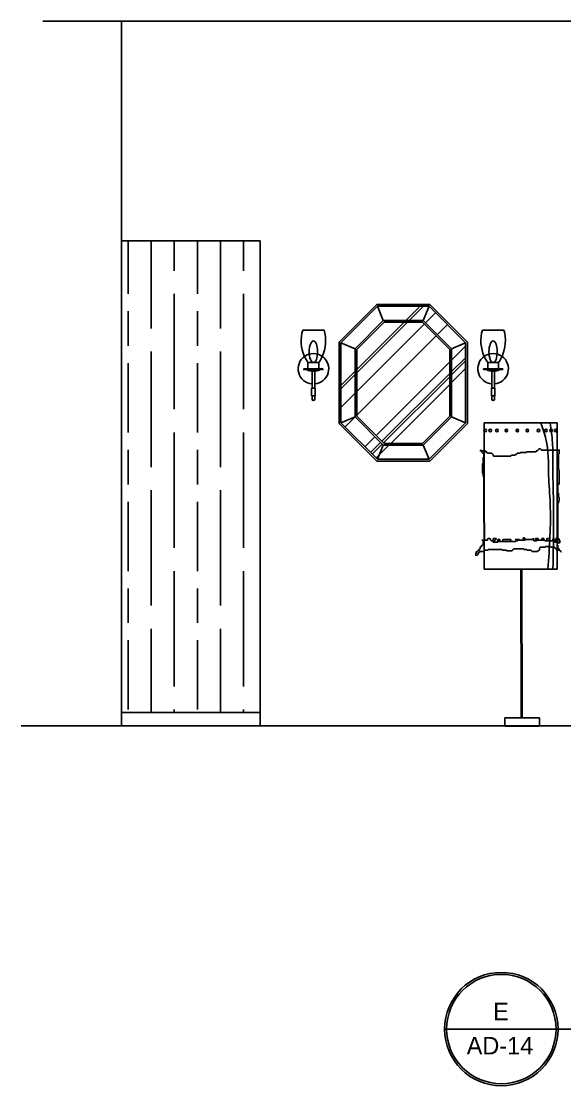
# Model space of a CAD drawing. Extents: x 10753 to 18704, y -5361 to 1140.
# Drawn here: x 15221.6 to 15315.7, y -3620.3 to -3436 of the extents above; entities that cross this region are included whole.
import ezdxf

# ---------------------------------------------------------------- set-up
doc = ezdxf.new("R2010")
doc.units = 0
doc.header["$LTSCALE"] = 30
doc.header["$MEASUREMENT"] = 0
doc.layers.get('0').update_dxf_attribs({"linetype": 'CONTINUOUS'})
doc.layers.add('SLINE', color=3, linetype='CONTINUOUS')
doc.layers.add('WALL', color=2, linetype='CONTINUOUS')
doc.styles.add('SMALL-DIM', font='stylu.ttf', dxfattribs={"height": 2})

msp = doc.modelspace()

# ---------------------------------------------------------------- linework, layer by layer
for p, q in [((15283.1798, -3485.05309), (15276.6743, -3491.55859)), ((15292.37997, -3485.05309), (15283.1798, -3485.05309)), ((15298.88547, -3491.55859), (15292.37997, -3485.05309)), ((15283.30683, -3485.35976), (15276.98097, -3491.68562)), ((15283.30683, -3485.35976), (15284.32305, -3487.81314)), ((15292.25294, -3485.35976), (15283.30683, -3485.35976)), ((15288.22245, -3487.81314), (15290.55749, -3485.4781)), ((15288.79426, -3487.81314), (15291.31959, -3485.28781)), ((15291.23672, -3487.81314), (15292.25294, -3485.35976)), ((15291.63418, -3488.2106), (15293.3201, -3486.52468)), ((15298.5788, -3491.68562), (15292.25294, -3485.35976)), ((15276.98097, -3502.86381), (15291.41733, -3488.42745)), ((15284.32305, -3487.81314), (15279.43435, -3492.70184)), ((15279.74102, -3496.86638), (15288.48759, -3488.11981)), ((15279.74102, -3496.29457), (15287.91578, -3488.11981)), ((15284.45008, -3488.11981), (15279.74102, -3492.82887)), ((15291.23672, -3487.81314), (15284.32305, -3487.81314)), ((15291.10969, -3488.11981), (15284.45008, -3488.11981)), ((15295.81875, -3492.82887), (15291.10969, -3488.11981)), ((15296.12542, -3492.70184), (15291.23672, -3487.81314)), ((15293.68107, -3490.25749), (15295.41587, -3488.52269)), ((15274.0778, -3489.46357), (15270.36463, -3489.46357)), ((15279.74102, -3504.19754), (15293.46422, -3490.47434)), ((15301.48196, -3489.46357), (15305.19514, -3489.46357)), ((15276.6743, -3491.55859), (15276.6743, -3505.65077)), ((15276.98097, -3491.68562), (15279.43435, -3492.70184)), ((15276.98097, -3491.68562), (15276.98097, -3505.52374)), ((15296.12542, -3492.70184), (15298.5788, -3491.68562)), ((15296.12542, -3494.6674), (15298.55953, -3492.23329)), ((15298.5788, -3505.52374), (15298.5788, -3491.68562)), ((15298.88547, -3505.65077), (15298.88547, -3491.55859)), ((15279.43435, -3492.70184), (15279.43435, -3504.50752)), ((15279.74102, -3492.82887), (15279.74102, -3504.38049)), ((15295.81875, -3504.38049), (15295.81875, -3492.82887)), ((15296.12542, -3504.50752), (15296.12542, -3492.70184)), ((15273.16004, -3495.09119), (15271.2824, -3495.09119)), ((15271.2824, -3496.17086), (15271.2824, -3495.09119)), ((15273.16004, -3496.17086), (15273.16004, -3495.09119)), ((15283.07667, -3507.71614), (15295.81875, -3494.97407)), ((15296.12542, -3496.66517), (15298.369, -3494.42159)), ((15296.12542, -3497.23627), (15298.55953, -3494.80217)), ((15302.39973, -3496.17086), (15302.39973, -3495.09119)), ((15302.39973, -3495.09119), (15304.27737, -3495.09119)), ((15304.27737, -3496.17086), (15304.27737, -3495.09119)), ((15273.82649, -3496.17086), (15270.61594, -3496.17086)), ((15273.82649, -3496.32415), (15270.61594, -3496.32415)), ((15271.99536, -3496.6091), (15271.99536, -3498.80666)), ((15272.44708, -3496.6091), (15272.44708, -3498.80666)), ((15276.98097, -3499.05462), (15279.43435, -3496.60124)), ((15276.98097, -3499.62643), (15279.43435, -3497.17305)), ((15284.07556, -3508.71503), (15295.81875, -3496.97185)), ((15284.36111, -3509.00058), (15295.81875, -3497.54295)), ((15296.12542, -3498.56816), (15298.46426, -3496.22932)), ((15301.73327, -3496.17086), (15304.94382, -3496.17086)), ((15301.73327, -3496.32415), (15304.94382, -3496.32415)), ((15303.11269, -3496.6091), (15303.11269, -3498.80666)), ((15303.56441, -3496.6091), (15303.56441, -3498.80666)), ((15271.9179, -3500.87087), (15271.9179, -3499.55093)), ((15271.9179, -3499.55093), (15271.99536, -3499.55093)), ((15271.99536, -3498.80666), (15271.99536, -3499.55093)), ((15272.44708, -3499.55093), (15271.99536, -3499.55093)), ((15272.44708, -3498.80666), (15272.44708, -3499.55093)), ((15272.44708, -3499.55093), (15272.52453, -3499.55093)), ((15272.52453, -3499.55093), (15272.52453, -3500.87087)), ((15285.60404, -3509.08955), (15295.81875, -3498.87484)), ((15303.11269, -3499.55093), (15303.03523, -3499.55093)), ((15303.03523, -3499.55093), (15303.03523, -3500.87087)), ((15303.11269, -3498.80666), (15303.11269, -3499.55093)), ((15303.11269, -3499.55093), (15303.56441, -3499.55093)), ((15303.56441, -3498.80666), (15303.56441, -3499.55093)), ((15303.64186, -3499.55093), (15303.56441, -3499.55093)), ((15303.64186, -3500.87087), (15303.64186, -3499.55093)), ((15271.99536, -3500.87087), (15271.9179, -3500.87087)), ((15272.44708, -3500.87087), (15271.99536, -3500.87087)), ((15271.99536, -3500.87087), (15271.99536, -3501.42399)), ((15272.44708, -3500.87087), (15272.44708, -3501.42399)), ((15272.52453, -3500.87087), (15272.44708, -3500.87087)), ((15303.03523, -3500.87087), (15303.11269, -3500.87087)), ((15303.11269, -3500.87087), (15303.56441, -3500.87087)), ((15303.11269, -3500.87087), (15303.11269, -3501.42399)), ((15303.56441, -3500.87087), (15303.56441, -3501.42399)), ((15303.56441, -3500.87087), (15303.64186, -3500.87087)), ((15279.43435, -3504.50752), (15276.98097, -3505.52374)), ((15277.69789, -3506.24067), (15279.43435, -3504.50421)), ((15279.43435, -3504.50752), (15284.32305, -3509.39622)), ((15279.74102, -3504.38049), (15284.45008, -3509.08955)), ((15291.10969, -3509.08955), (15295.81875, -3504.38049)), ((15291.23672, -3509.39622), (15296.12542, -3504.50752)), ((15296.12542, -3504.50752), (15298.5788, -3505.52374)), ((15276.6743, -3505.65077), (15283.1798, -3512.15627)), ((15276.98097, -3505.52374), (15283.30683, -3511.8496)), ((15292.25294, -3511.8496), (15298.5788, -3505.52374)), ((15292.37997, -3512.15627), (15298.88547, -3505.65077)), ((15281.12502, -3509.66779), (15282.85982, -3507.93299)), ((15282.12391, -3510.66668), (15283.85871, -3508.93188)), ((15282.40946, -3510.95223), (15284.14426, -3509.21743)), ((15283.07541, -3511.61818), (15285.29736, -3509.39622)), ((15284.32305, -3509.39622), (15283.30683, -3511.8496)), ((15284.32305, -3509.39622), (15291.23672, -3509.39622)), ((15284.45008, -3509.08955), (15291.10969, -3509.08955)), ((15291.23672, -3509.39622), (15292.25294, -3511.8496)), ((15283.1798, -3512.15627), (15292.37997, -3512.15627)), ((15283.30683, -3511.8496), (15292.25294, -3511.8496))]:
    msp.add_line(p, q)
at = {"color": 3}
for p, q in [((15301.76914, -3505.54305), (15314.4414, -3505.54305)), ((15301.76914, -3530.88758), (15301.76914, -3505.54305)), ((15314.4414, -3505.54305), (15314.4414, -3530.88758)), ((15314.4414, -3530.88758), (15301.76914, -3530.88758)), ((15308.1851, -3556.62084), (15308.12944, -3530.88758)), ((15308.35407, -3556.62084), (15308.2984, -3530.88758)), ((15305.34078, -3556.62084), (15305.34078, -3558.02475)), ((15311.36736, -3556.62084), (15305.34078, -3556.62084)), ((15311.36736, -3558.02475), (15311.36736, -3556.62084)), ((15305.34078, -3558.02475), (15311.36736, -3558.02475))]:
    msp.add_line(p, q, dxfattribs=at)
at = {"color": 1}
for p, q in [((15301.28193, -3510.24884), (15301.17495, -3510.24884)), ((15301.17495, -3510.24884), (15301.17495, -3510.46267)), ((15301.17495, -3510.46267), (15301.28193, -3510.46267)), ((15301.28193, -3510.35575), (15301.28193, -3510.24884)), ((15301.70981, -3510.35575), (15301.28193, -3510.35575)), ((15301.28193, -3510.46267), (15301.28193, -3510.56959)), ((15301.28193, -3510.56959), (15301.38889, -3510.56959)), ((15301.38889, -3510.56959), (15301.38889, -3510.67652)), ((15301.38889, -3510.67652), (15301.49587, -3510.67652)), ((15301.49587, -3510.67652), (15301.49587, -3510.78344)), ((15301.49587, -3510.78344), (15301.60285, -3510.78344)), ((15301.60285, -3510.78344), (15301.60285, -3510.89036)), ((15301.60285, -3510.89036), (15301.70981, -3510.89036)), ((15301.70981, -3510.46267), (15301.70981, -3510.35575)), ((15302.13771, -3510.46267), (15301.70981, -3510.46267)), ((15301.70981, -3510.89036), (15301.70981, -3511.53185)), ((15302.13771, -3510.67652), (15302.13771, -3510.46267)), ((15302.35168, -3510.67652), (15302.13771, -3510.67652)), ((15302.35168, -3510.78344), (15302.35168, -3510.67652)), ((15303.1005, -3510.78344), (15302.35168, -3510.78344)), ((15303.1005, -3510.89036), (15303.1005, -3510.78344)), ((15303.20749, -3510.89036), (15303.1005, -3510.89036)), ((15303.20749, -3510.99727), (15303.20749, -3510.89036)), ((15307.48647, -3510.89036), (15307.37948, -3510.89036)), ((15307.37948, -3510.89036), (15307.37948, -3510.99727)), ((15308.02135, -3510.78344), (15307.48647, -3510.78344)), ((15307.48647, -3510.78344), (15307.48647, -3510.89036)), ((15309.0911, -3510.67652), (15308.02135, -3510.67652)), ((15308.02135, -3510.67652), (15308.02135, -3510.78344)), ((15310.80269, -3510.56959), (15309.0911, -3510.56959)), ((15309.0911, -3510.56959), (15309.0911, -3510.67652)), ((15311.01665, -3510.35575), (15310.80269, -3510.35575)), ((15310.80269, -3510.35575), (15310.80269, -3510.56959)), ((15311.12363, -3510.24884), (15311.01665, -3510.24884)), ((15311.01665, -3510.24884), (15311.01665, -3510.35575)), ((15311.23059, -3510.14192), (15311.12363, -3510.14192)), ((15311.12363, -3510.14192), (15311.12363, -3510.24884)), ((15311.55151, -3510.03501), (15311.23059, -3510.03501)), ((15311.23059, -3510.03501), (15311.23059, -3510.14192)), ((15311.55151, -3510.14192), (15311.55151, -3510.03501)), ((15311.65849, -3510.14192), (15311.55151, -3510.14192)), ((15311.65849, -3510.24884), (15311.65849, -3510.14192)), ((15314.65379, -3510.24884), (15311.65849, -3510.24884)), ((15314.65379, -3513.67022), (15314.65379, -3510.89036)), ((15314.65379, -3510.89036), (15314.76077, -3510.89036)), ((15314.76077, -3510.89036), (15314.76077, -3510.14192)), ((15301.60285, -3512.60104), (15301.49587, -3512.60104)), ((15301.49587, -3512.60104), (15301.49587, -3514.31172)), ((15301.70981, -3511.53185), (15301.60285, -3511.53185)), ((15301.60285, -3511.53185), (15301.60285, -3512.60104)), ((15303.31444, -3510.99727), (15303.20749, -3510.99727)), ((15303.31444, -3511.2111), (15303.31444, -3510.99727)), ((15303.42142, -3511.2111), (15303.31444, -3511.2111)), ((15303.42142, -3511.31802), (15303.42142, -3511.2111)), ((15306.41672, -3511.31802), (15303.42142, -3511.31802)), ((15306.5237, -3511.2111), (15306.41672, -3511.2111)), ((15306.41672, -3511.2111), (15306.41672, -3511.31802)), ((15307.16555, -3511.10419), (15306.5237, -3511.10419)), ((15306.5237, -3511.10419), (15306.5237, -3511.2111)), ((15307.37948, -3510.99727), (15307.16555, -3510.99727)), ((15307.16555, -3510.99727), (15307.16555, -3511.10419)), ((15301.49587, -3514.31172), (15301.60285, -3514.31172)), ((15301.60285, -3514.31172), (15301.60285, -3514.84632)), ((15314.76077, -3513.67022), (15314.65379, -3513.67022)), ((15314.76077, -3516.12934), (15314.76077, -3513.67022)), ((15301.60285, -3514.84632), (15301.70981, -3514.84632)), ((15301.70981, -3514.84632), (15301.70981, -3522.86517)), ((15314.54681, -3517.7331), (15314.54681, -3516.12934)), ((15314.54681, -3516.12934), (15314.76077, -3516.12934)), ((15314.65379, -3517.7331), (15314.54681, -3517.7331)), ((15314.65379, -3518.3746), (15314.65379, -3517.7331)), ((15314.54681, -3526.17962), (15314.54681, -3519.44379)), ((15314.54681, -3519.44379), (15314.65379, -3519.44379)), ((15314.76077, -3518.3746), (15314.65379, -3518.3746)), ((15314.65379, -3519.44379), (15314.65379, -3519.12304)), ((15314.65379, -3519.12304), (15314.76077, -3519.12304)), ((15314.76077, -3519.12304), (15314.76077, -3518.3746)), ((15301.70981, -3522.86517), (15301.81679, -3522.86517)), ((15301.81679, -3522.86517), (15301.81679, -3525.75195)), ((15302.35168, -3525.85887), (15302.35168, -3525.64503)), ((15302.35168, -3525.64503), (15302.45863, -3525.64503)), ((15302.45863, -3525.64503), (15302.45863, -3525.53812)), ((15302.45863, -3525.53812), (15302.77958, -3525.53812)), ((15302.77958, -3525.53812), (15302.77958, -3525.64503)), ((15302.77958, -3525.64503), (15302.88654, -3525.64503)), ((15302.88654, -3525.64503), (15302.88654, -3525.85887)), ((15303.84933, -3525.53812), (15303.31444, -3525.53812)), ((15303.31444, -3525.53812), (15303.31444, -3526.17962)), ((15303.84933, -3525.75195), (15303.84933, -3525.53812)), ((15308.77018, -3525.4312), (15308.55621, -3525.4312)), ((15308.55621, -3525.4312), (15308.55621, -3525.64503)), ((15308.55621, -3525.64503), (15308.6632, -3525.64503)), ((15308.6632, -3525.64503), (15308.6632, -3525.75195)), ((15308.77018, -3525.53812), (15308.77018, -3525.4312)), ((15308.87713, -3525.53812), (15308.77018, -3525.53812)), ((15308.87713, -3525.85887), (15308.87713, -3525.53812)), ((15310.37481, -3525.64503), (15310.16084, -3525.64503)), ((15310.16084, -3525.64503), (15310.16084, -3525.75195)), ((15310.37481, -3525.75195), (15310.37481, -3525.64503)), ((15311.12363, -3525.53812), (15310.69573, -3525.53812)), ((15310.69573, -3525.53812), (15310.69573, -3525.75195)), ((15311.12363, -3525.75195), (15311.12363, -3525.53812)), ((15312.0864, -3525.53812), (15311.76548, -3525.53812)), ((15311.76548, -3525.53812), (15311.76548, -3525.75195)), ((15312.0864, -3525.85887), (15312.0864, -3525.53812)), ((15312.9422, -3525.53812), (15312.62128, -3525.53812)), ((15312.62128, -3525.53812), (15312.62128, -3525.85887)), ((15312.9422, -3525.64503), (15312.9422, -3525.53812)), ((15313.15614, -3525.64503), (15312.9422, -3525.64503)), ((15313.15614, -3525.96578), (15313.15614, -3525.64503)), ((15313.90497, -3525.64503), (15313.69103, -3525.64503)), ((15313.69103, -3525.64503), (15313.69103, -3525.96578)), ((15313.90497, -3525.75195), (15313.90497, -3525.64503)), ((15314.65379, -3525.53812), (15314.11893, -3525.53812)), ((15314.65379, -3525.64503), (15314.65379, -3525.53812)), ((15314.76077, -3525.64503), (15314.65379, -3525.64503)), ((15314.76077, -3525.85887), (15314.76077, -3525.64503)), ((15301.06797, -3527.35572), (15300.96099, -3527.35572)), ((15300.96099, -3527.35572), (15300.96099, -3527.56955)), ((15301.17495, -3527.03497), (15301.06797, -3527.03497)), ((15301.06797, -3527.03497), (15301.06797, -3527.35572)), ((15301.38889, -3526.92805), (15301.17495, -3526.92805)), ((15301.17495, -3526.92805), (15301.17495, -3527.03497)), ((15301.38889, -3525.85887), (15302.35168, -3525.85887)), ((15301.49587, -3526.71422), (15301.38889, -3526.71422)), ((15301.38889, -3526.71422), (15301.38889, -3526.92805)), ((15301.60285, -3526.60728), (15301.49587, -3526.60728)), ((15301.49587, -3526.60728), (15301.49587, -3526.71422)), ((15301.70981, -3526.0727), (15301.60285, -3526.0727)), ((15301.60285, -3526.0727), (15301.60285, -3526.60728)), ((15301.81679, -3525.75195), (15301.70981, -3525.75195)), ((15301.70981, -3525.75195), (15301.70981, -3526.0727)), ((15302.45863, -3527.56955), (15302.45863, -3527.46263)), ((15302.45863, -3527.46263), (15302.56562, -3527.46263)), ((15302.56562, -3527.46263), (15302.56562, -3527.35572)), ((15302.56562, -3527.35572), (15302.56562, -3527.46263)), ((15302.56562, -3527.46263), (15304.91907, -3527.46263)), ((15302.88654, -3525.85887), (15302.99352, -3525.85887)), ((15302.99352, -3525.85887), (15302.99352, -3525.96578)), ((15302.99352, -3525.96578), (15303.63536, -3525.96578)), ((15303.31444, -3526.17962), (15304.17025, -3526.17962)), ((15303.63536, -3525.96578), (15303.63536, -3525.85887)), ((15303.63536, -3525.85887), (15303.74234, -3525.85887)), ((15303.74234, -3525.85887), (15303.74234, -3525.75195)), ((15303.74234, -3525.75195), (15303.84933, -3525.75195)), ((15304.49117, -3525.75195), (15304.17025, -3525.75195)), ((15304.17025, -3525.75195), (15304.17025, -3526.0727)), ((15304.17025, -3526.17962), (15304.17025, -3526.0727)), ((15304.17025, -3526.0727), (15304.27723, -3526.0727)), ((15304.17025, -3526.0727), (15306.41672, -3526.0727)), ((15304.27723, -3526.0727), (15304.27723, -3525.96578)), ((15304.27723, -3525.96578), (15304.49117, -3525.96578)), ((15304.49117, -3525.96578), (15304.49117, -3525.75195)), ((15304.91907, -3527.46263), (15304.91907, -3527.56955)), ((15306.41672, -3525.75195), (15305.02606, -3525.75195)), ((15305.02606, -3525.75195), (15305.02606, -3526.0727)), ((15305.02606, -3526.0727), (15307.27253, -3526.0727)), ((15306.41672, -3526.0727), (15306.41672, -3525.75195)), ((15306.73764, -3527.56955), (15306.73764, -3527.46263)), ((15306.73764, -3527.46263), (15306.84463, -3527.46263)), ((15306.84463, -3527.46263), (15306.84463, -3527.35572)), ((15306.84463, -3527.35572), (15308.6632, -3527.35572)), ((15307.91437, -3525.75195), (15307.16555, -3525.75195)), ((15307.16555, -3525.75195), (15307.27253, -3525.75195)), ((15307.27253, -3525.75195), (15307.27253, -3525.85887)), ((15307.27253, -3525.85887), (15308.87713, -3525.85887)), ((15307.27253, -3526.0727), (15307.27253, -3525.96578)), ((15307.27253, -3525.96578), (15307.59345, -3525.96578)), ((15307.59345, -3525.96578), (15307.59345, -3525.85887)), ((15307.59345, -3525.85887), (15307.91437, -3525.85887)), ((15307.91437, -3525.85887), (15307.91437, -3525.75195)), ((15308.6632, -3525.75195), (15310.37481, -3525.75195)), ((15308.6632, -3527.35572), (15308.6632, -3527.46263)), ((15308.6632, -3527.46263), (15309.19808, -3527.46263)), ((15309.19808, -3527.46263), (15309.19808, -3527.56955)), ((15310.16084, -3525.75195), (15310.26783, -3525.75195)), ((15310.26783, -3525.75195), (15310.26783, -3525.85887)), ((15310.26783, -3525.85887), (15310.37481, -3525.85887)), ((15310.37481, -3525.85887), (15310.37481, -3525.96578)), ((15310.37481, -3525.96578), (15310.90967, -3525.96578)), ((15310.69573, -3525.75195), (15310.90967, -3525.75195)), ((15310.90967, -3525.75195), (15310.90967, -3525.85887)), ((15310.90967, -3525.96578), (15310.90967, -3525.85887)), ((15310.90967, -3525.85887), (15311.01665, -3525.85887)), ((15310.90967, -3525.85887), (15312.0864, -3525.85887)), ((15311.01665, -3525.85887), (15311.01665, -3525.75195)), ((15311.01665, -3525.75195), (15311.12363, -3525.75195)), ((15311.33757, -3527.56955), (15311.33757, -3527.2488)), ((15311.33757, -3527.2488), (15311.44456, -3527.2488)), ((15311.44456, -3527.2488), (15311.44456, -3527.14188)), ((15311.44456, -3527.14188), (15311.55151, -3527.14188)), ((15311.55151, -3527.14188), (15311.55151, -3527.03497)), ((15311.55151, -3527.03497), (15312.40732, -3527.03497)), ((15311.76548, -3525.75195), (15311.97941, -3525.75195)), ((15311.97941, -3525.75195), (15311.97941, -3525.85887)), ((15311.97941, -3525.85887), (15312.30034, -3525.85887)), ((15312.30034, -3525.85887), (15312.30034, -3525.96578)), ((15312.30034, -3525.96578), (15313.15614, -3525.96578)), ((15312.40732, -3527.03497), (15312.40732, -3526.92805)), ((15312.40732, -3526.92805), (15313.26313, -3526.92805)), ((15312.62128, -3525.85887), (15312.72824, -3525.85887)), ((15312.72824, -3525.85887), (15312.72824, -3525.96578)), ((15312.72824, -3525.96578), (15313.90497, -3525.96578)), ((15313.26313, -3526.92805), (15313.26313, -3527.03497)), ((15313.26313, -3527.03497), (15314.01195, -3527.03497)), ((15313.69103, -3525.96578), (15313.79798, -3525.96578)), ((15313.79798, -3525.96578), (15313.79798, -3526.0727)), ((15313.79798, -3526.0727), (15314.01195, -3526.0727)), ((15314.01195, -3525.75195), (15313.90497, -3525.75195)), ((15313.90497, -3525.96578), (15313.90497, -3525.85887)), ((15313.90497, -3525.85887), (15314.01195, -3525.85887)), ((15314.01195, -3525.85887), (15314.01195, -3525.75195)), ((15314.01195, -3526.0727), (15314.01195, -3526.17962)), ((15314.01195, -3526.17962), (15314.54681, -3526.17962)), ((15314.01195, -3527.03497), (15314.01195, -3527.2488)), ((15314.01195, -3527.2488), (15314.11893, -3527.2488)), ((15314.33287, -3525.75195), (15314.11893, -3525.75195)), ((15314.11893, -3525.75195), (15314.11893, -3526.0727)), ((15314.11893, -3526.0727), (15314.22589, -3526.0727)), ((15314.11893, -3527.2488), (15314.11893, -3527.35572)), ((15314.11893, -3527.35572), (15314.22589, -3527.35572)), ((15314.22589, -3526.0727), (15314.22589, -3526.17962)), ((15314.22589, -3526.17962), (15314.54681, -3526.17962)), ((15314.22589, -3527.35572), (15314.22589, -3527.46263)), ((15314.22589, -3527.46263), (15314.43985, -3527.46263)), ((15314.33287, -3525.85887), (15314.33287, -3525.75195)), ((15314.54681, -3525.85887), (15314.33287, -3525.85887)), ((15314.43985, -3526.71422), (15314.43985, -3526.0727)), ((15314.43985, -3526.0727), (15314.54681, -3526.0727)), ((15314.43985, -3526.17962), (15314.54681, -3526.17962)), ((15314.54681, -3526.71422), (15314.43985, -3526.71422)), ((15314.43985, -3527.46263), (15314.43985, -3527.56955)), ((15314.54681, -3526.17962), (15314.54681, -3525.85887)), ((15314.54681, -3526.17962), (15314.54681, -3526.28653)), ((15314.54681, -3526.28653), (15314.86776, -3526.28653)), ((15314.54681, -3527.2488), (15314.54681, -3526.71422)), ((15314.65379, -3527.2488), (15314.54681, -3527.2488)), ((15314.65379, -3527.35572), (15314.65379, -3527.2488)), ((15314.76077, -3527.35572), (15314.65379, -3527.35572)), ((15314.86776, -3525.85887), (15314.76077, -3525.85887)), ((15314.76077, -3527.56955), (15314.76077, -3527.35572)), ((15314.86776, -3526.28653), (15314.86776, -3525.85887)), ((15300.42613, -3528.21107), (15300.21216, -3528.21107)), ((15300.21216, -3528.4249), (15300.64006, -3528.4249)), ((15300.53311, -3527.8903), (15300.42613, -3527.8903)), ((15300.42613, -3527.8903), (15300.42613, -3528.21107)), ((15300.64006, -3527.78338), (15300.53311, -3527.78338)), ((15300.53311, -3527.78338), (15300.53311, -3527.8903)), ((15300.74705, -3527.67647), (15300.64006, -3527.67647)), ((15300.64006, -3527.67647), (15300.64006, -3527.78338)), ((15300.64006, -3528.4249), (15300.64006, -3528.31798)), ((15300.64006, -3528.31798), (15300.74705, -3528.31798)), ((15300.96099, -3527.56955), (15300.74705, -3527.56955)), ((15300.74705, -3527.56955), (15300.74705, -3527.67647)), ((15300.74705, -3528.31798), (15300.74705, -3527.99723)), ((15300.74705, -3527.99723), (15300.96099, -3527.99723)), ((15300.96099, -3527.99723), (15300.96099, -3527.78338)), ((15300.96099, -3527.78338), (15301.70981, -3527.78338)), ((15301.70981, -3527.78338), (15301.70981, -3527.67647)), ((15301.70981, -3527.67647), (15301.81679, -3527.67647)), ((15301.81679, -3527.67647), (15301.81679, -3527.56955)), ((15301.81679, -3527.56955), (15302.45863, -3527.56955)), ((15304.91907, -3527.56955), (15305.6679, -3527.56955)), ((15305.6679, -3527.56955), (15305.6679, -3527.67647)), ((15305.6679, -3527.67647), (15306.63066, -3527.67647)), ((15306.63066, -3527.67647), (15306.63066, -3527.56955)), ((15306.63066, -3527.56955), (15306.73764, -3527.56955)), ((15309.19808, -3527.56955), (15309.94691, -3527.56955)), ((15309.94691, -3527.56955), (15309.94691, -3527.67647)), ((15309.94691, -3527.67647), (15310.05386, -3527.67647)), ((15310.05386, -3527.67647), (15310.05386, -3527.78338)), ((15310.05386, -3527.78338), (15311.01665, -3527.78338)), ((15311.01665, -3527.78338), (15311.01665, -3527.67647)), ((15311.01665, -3527.67647), (15311.23059, -3527.67647)), ((15311.23059, -3527.67647), (15311.23059, -3527.56955)), ((15311.23059, -3527.56955), (15311.33757, -3527.56955)), ((15314.43985, -3527.56955), (15314.86776, -3527.56955)), ((15314.86776, -3527.56955), (15314.76077, -3527.56955)), ((15314.86776, -3527.56955), (15314.86776, -3527.67647)), ((15314.86776, -3527.67647), (15315.0817, -3527.67647)), ((15315.0817, -3527.67647), (15315.0817, -3527.8903)), ((15315.0817, -3527.8903), (15315.18868, -3527.8903))]:
    msp.add_line(p, q, dxfattribs=at)
at = {"color": 6}
for centre in [(15301.96446, -3506.84766), (15302.84031, -3506.84766), (15303.99767, -3506.84766), (15305.62425, -3506.84766), (15307.53232, -3506.84766), (15309.25273, -3506.84766), (15311.19211, -3506.84766), (15312.47458, -3506.84766), (15313.38173, -3506.84766), (15314.16371, -3506.84766)]:
    msp.add_circle(centre, 0.22302, dxfattribs=at)
for centre, radius, start, end in [((15276.70764, -3491.31779), 6.60847, 163.7050542, 204.1571658), ((15267.7348, -3491.31779), 6.60847, 335.7960864, 16.2949458), ((15307.82497, -3491.31779), 6.60847, 163.7050542, 204.2039136), ((15298.85213, -3491.31779), 6.60847, 335.8428342, 16.2949458), ((15272.22122, -3496.17086), 2.64545, 125.689089, 265.1022497), ((15272.22122, -3496.17086), 2.64545, 54.310911, 125.689089), ((15276.70764, -3491.31779), 6.60847, 204.1571658, 214.8196967), ((15272.22122, -3496.17086), 2.64545, 274.8977503, 54.310911), ((15267.7348, -3491.31779), 6.60847, 325.1803033, 335.8428342), ((15303.33855, -3496.17086), 2.64545, 125.689089, 265.1022497), ((15303.33855, -3496.17086), 2.64545, 54.310911, 125.689089), ((15307.82497, -3491.31779), 6.60847, 204.1571658, 214.8196967), ((15303.33855, -3496.17086), 2.64545, 274.8977503, 54.310911), ((15298.85213, -3491.31779), 6.60847, 325.1803033, 335.8428342), ((15270.61594, -3496.24751), 0.07664, 90, 270), ((15272.22122, -3494.07974), 2.52935, 242.5415619, 297.4584381), ((15273.82649, -3496.24751), 0.07664, 270, 90), ((15301.73327, -3496.24751), 0.07664, 90, 270), ((15303.33855, -3494.07974), 2.52935, 242.5415619, 297.4584381), ((15304.94382, -3496.24751), 0.07664, 270, 90), ((15272.22122, -3501.42399), 0.22586, 180, 0), ((15303.33855, -3501.42399), 0.22586, 180, 0)]:
    msp.add_arc(centre, radius, start, end)
at = {"extrusion": (0, 0, -1)}
msp.add_ellipse((15272.22122, -3493.22361), major_axis=(0, -1.86759), ratio=0.385905859, dxfattribs=at)
msp.add_ellipse((15303.33855, -3493.22361), major_axis=(0, -1.86759), ratio=0.385905859)
at = {"color": 1}
for points in [[(15312.81634, -3530.88758), (15313.21318, -3519.51656), (15312.94863, -3514.62482), (15312.48563, -3508.34489), (15311.55969, -3505.54305)], [(15313.67616, -3530.88758), (15313.80845, -3522.42517), (15313.67616, -3512.37726), (15313.61003, -3508.93983), (15313.21318, -3505.54305)]]:
    msp.add_spline(points, degree=3, dxfattribs=at)
at = {"layer": 'SLINE'}
msp.add_line((15294.94527, -3610.4947), (15377.94331, -3610.4947), dxfattribs=at)
for radius in [9.81095, 9.47309]:
    msp.add_circle((15304.75621, -3610.4947), radius, dxfattribs=at)
at = {"layer": 'WALL', "color": 9}
for p, q in [((15430.98936, -3436.00624), (15225.35427, -3436.00624)), ((15238.98936, -3558.00624), (15238.98936, -3436.00624)), ((15441.05517, -3558.00624), (15221.64809, -3558.00624))]:
    msp.add_line(p, q, dxfattribs=at)
at = {"layer": 'WALL', "color": 3}
for p, q in [((15262.98936, -3474.00624), (15238.98936, -3474.00624)), ((15240.12755, -3483.18754), (15240.12755, -3474.00624)), ((15244.12755, -3489.18754), (15244.12755, -3474.00624)), ((15248.12755, -3479.18754), (15248.12755, -3474.00624)), ((15252.12755, -3483.18754), (15252.12755, -3474.00624)), ((15256.12755, -3489.18754), (15256.12755, -3474.00624)), ((15260.12755, -3479.18754), (15260.12755, -3474.00624)), ((15262.98936, -3558.00624), (15262.98936, -3474.00624)), ((15248.12755, -3503.18754), (15248.12755, -3483.18754)), ((15260.12755, -3503.18754), (15260.12755, -3483.18754)), ((15240.12755, -3492.18754), (15240.12755, -3486.18754)), ((15252.12755, -3492.18754), (15252.12755, -3486.18754)), ((15244.12755, -3513.18754), (15244.12755, -3493.18754)), ((15256.12755, -3513.18754), (15256.12755, -3493.18754)), ((15240.12755, -3507.18754), (15240.12755, -3495.18754)), ((15252.12755, -3507.18754), (15252.12755, -3495.18754)), ((15248.12755, -3527.18754), (15248.12755, -3507.18754)), ((15260.12755, -3527.18754), (15260.12755, -3507.18754)), ((15240.12755, -3516.18754), (15240.12755, -3510.18754)), ((15252.12755, -3516.18754), (15252.12755, -3510.18754)), ((15244.12755, -3537.18754), (15244.12755, -3517.18754)), ((15256.12755, -3537.18754), (15256.12755, -3517.18754)), ((15240.12755, -3531.18754), (15240.12755, -3519.18754)), ((15252.12755, -3531.18754), (15252.12755, -3519.18754)), ((15248.12755, -3551.18754), (15248.12755, -3531.18754)), ((15260.12755, -3551.18754), (15260.12755, -3531.18754)), ((15240.12755, -3540.18754), (15240.12755, -3534.18754)), ((15252.12755, -3540.18754), (15252.12755, -3534.18754)), ((15244.12755, -3555.71142), (15244.12755, -3541.18754)), ((15256.12755, -3555.71142), (15256.12755, -3541.18754)), ((15240.12755, -3555.18754), (15240.12755, -3543.18754)), ((15252.12755, -3555.18754), (15252.12755, -3543.18754)), ((15238.98936, -3555.71142), (15262.98936, -3555.71142)), ((15248.12755, -3555.71142), (15248.12755, -3555.18754)), ((15260.12755, -3555.71142), (15260.12755, -3555.18754))]:
    msp.add_line(p, q, dxfattribs=at)
at = {"layer": 'WALL'}
for p, q in [((15238.98936, -3556.00624), (15238.98936, -3555.71142)), ((15238.98936, -3558.00624), (15238.98936, -3556.00624))]:
    msp.add_line(p, q, dxfattribs=at)

# ---------------------------------------------------------------- texts
at = {"layer": 'SLINE', "style": 'SMALL-DIM'}
for s, p in [('E', (15303.32635, -3608.96395)), ('AD-14', (15298.76349, -3614.89009))]:
    msp.add_text(s, height=3.0375, dxfattribs=at).set_placement(p)

doc.saveas('drawing.dxf')
